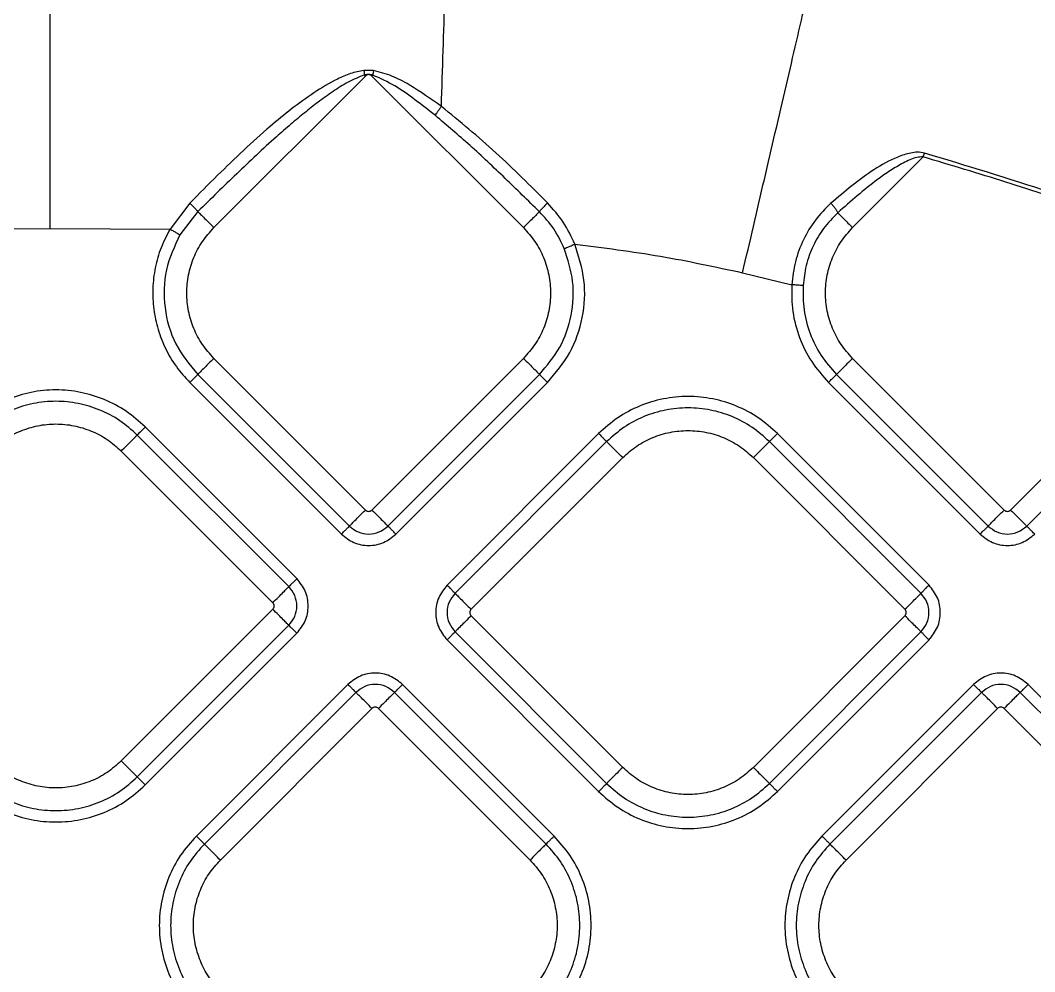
# Model space of a CAD drawing. Extents: x 943 to 1030, y 781 to 934.
# Drawn here: x 986.619 to 991.028, y 854.997 to 859.131 of the extents above; entities that cross this region are included whole.
import ezdxf

# ---------------------------------------------------------------- set-up
doc = ezdxf.new("R2010")
doc.units = 0
doc.header["$MEASUREMENT"] = 0
doc.layers.add('1', color=4, linetype='Continuous')

# ---------------------------------------------------------------- blocks, each defined once
blk = doc.blocks.new('AIRA')
at = {"layer": '1', "color": 3, "linetype": 'Continuous', "lineweight": 25}
for p, q in [((44.9762, 55.7468), (44.9351, 55.7477)), ((44.9415, 55.7232), (44.2827, 55.0644)), ((44.9415, 55.7232), (44.9369, 55.7278)), ((44.9738, 55.7272), (44.9698, 55.7232)), ((44.9698, 55.7232), (45.6286, 55.0644)), ((47.3664, 55.3717), (47.3714, 55.3886)), ((47.3664, 55.3717), (47.0592, 55.0644)), ((44.1785, 55.1714), (44.0926, 55.0584)), ((44.2132, 55.1339), (44.1351, 55.0334)), ((43.0989, 55.0588), (43.5708, 55.0609)), ((43.5708, 55.0609), (44.0926, 55.0584)), ((46.5812, 54.8683), (46.7948, 54.8161)), ((44.9415, 53.8374), (44.2827, 54.4963)), ((45.6286, 54.4963), (44.9698, 53.8374)), ((47.718, 53.8375), (47.0592, 54.4963)), ((48.4051, 54.4963), (47.7463, 53.8375)), ((44.2129, 54.4265), (44.8718, 53.7677)), ((45.0395, 53.7677), (45.6983, 54.4265)), ((46.9895, 54.4266), (47.6483, 53.7677)), ((44.1781, 54.3917), (44.8369, 53.7328)), ((45.0744, 53.7328), (45.7332, 54.3917)), ((46.9546, 54.3917), (47.6134, 53.7329)), ((47.816, 53.7677), (48.3769, 54.3286)), ((44.6434, 53.5393), (43.9846, 54.1982)), ((44.6085, 53.5045), (43.9497, 54.1633)), ((45.9552, 54.1697), (45.2964, 53.5108)), ((47.3914, 53.5108), (46.7325, 54.1697)), ((45.9901, 54.1348), (45.3313, 53.476)), ((47.3565, 53.476), (46.6977, 54.1348)), ((43.88, 54.0936), (44.5388, 53.4347)), ((45.401, 53.4062), (46.0598, 54.0651)), ((46.6279, 54.0651), (47.2868, 53.4062)), ((44.5388, 53.4065), (43.88, 52.7476)), ((46.0598, 52.7191), (45.401, 53.378)), ((47.2868, 53.378), (46.6279, 52.7191)), ((43.9497, 52.6779), (44.6085, 53.3367)), ((43.9846, 52.643), (44.6434, 53.3019)), ((45.2964, 53.2734), (45.9552, 52.6145)), ((45.3313, 53.3082), (45.9901, 52.6494)), ((46.6977, 52.6494), (47.3565, 53.3082)), ((46.7325, 52.6145), (47.3914, 53.2734)), ((44.8654, 53.0798), (44.2066, 52.421)), ((45.7617, 52.421), (45.1029, 53.0798)), ((47.5849, 53.0798), (46.9261, 52.421)), ((48.4812, 52.421), (47.8224, 53.0798)), ((44.9003, 53.045), (44.2415, 52.3862)), ((45.7268, 52.3862), (45.068, 53.045)), ((47.6198, 53.045), (46.9609, 52.3861)), ((48.4463, 52.3861), (47.7875, 53.045)), ((44.3112, 52.3164), (44.97, 52.9753)), ((44.9983, 52.9753), (45.6571, 52.3164)), ((47.0307, 52.3164), (47.6895, 52.9752)), ((47.7178, 52.9752), (48.3766, 52.3164))]:
    blk.add_line(p, q, dxfattribs=at)
for points, knots in [([(43.5708, 55.0609), (43.5708, 55.1296), (43.5708, 55.2692), (43.5708, 55.4791), (43.5708, 55.6892), (43.5708, 55.8956), (43.5708, 56.0942), (43.5708, 56.281), (43.5708, 56.4522), (43.5708, 56.6047), (43.5708, 56.7364), (43.5708, 56.8453), (43.5708, 56.9328), (43.5708, 56.9729), (43.5708, 56.9927)], [0, 0, 0, 0, 0.078802, 0.159969, 0.243131, 0.327855, 0.413654, 0.5, 0.586346, 0.672145, 0.756869, 0.840031, 0.921198, 1, 1, 1, 1]), ([(45.272, 55.5909), (45.2745, 55.6725), (45.2796, 55.8369), (45.2868, 56.0688), (45.2935, 56.2852), (45.2995, 56.4795), (45.3047, 56.6476), (45.309, 56.7854), (45.3124, 56.8944), (45.3138, 56.9422), (45.3146, 56.9657)], [0, 0, 0, 0, 0.125429, 0.252863, 0.381244, 0.509464, 0.636426, 0.761095, 0.882546, 1, 1, 1, 1]), ([(46.5812, 54.8683), (46.5968, 54.9353), (46.6285, 55.0714), (46.6762, 55.276), (46.7239, 55.4808), (46.7707, 55.682), (46.8158, 55.8756), (46.8582, 56.0576), (46.8971, 56.2244), (46.9317, 56.373), (46.9616, 56.5012), (46.9862, 56.6072), (47.006, 56.6922), (47.0151, 56.7312), (47.0196, 56.7504)], [0, 0, 0, 0, 0.078793, 0.159955, 0.243117, 0.327844, 0.413648, 0.5, 0.586352, 0.672156, 0.756883, 0.840045, 0.921207, 1, 1, 1, 1]), ([(44.9351, 55.7477), (44.9152, 55.7437), (44.8753, 55.7358), (44.8021, 55.7022), (44.7165, 55.6515), (44.6199, 55.5811), (44.5185, 55.4973), (44.4114, 55.4008), (44.2955, 55.2892), (44.2185, 55.2117), (44.1785, 55.1714)], [0, 0, 0, 0, 0.06276, 0.125596, 0.250173, 0.375041, 0.500086, 0.662173, 0.824374, 1, 1, 1, 1]), ([(45.272, 55.5909), (45.2263, 55.6233), (45.1577, 55.672), (45.0585, 55.7258), (45.0036, 55.7398), (44.9762, 55.7468)], [0, 0, 0, 0, 0.501061, 0.751438, 1, 1, 1, 1]), ([(44.9369, 55.7278), (44.9128, 55.718), (44.8652, 55.6985), (44.7995, 55.6554), (44.737, 55.6108), (44.676, 55.563), (44.6158, 55.5129), (44.5163, 55.4258), (44.3814, 55.2994), (44.2693, 55.1891), (44.2132, 55.1339)], [0, 0, 0, 0, 0.0825557, 0.163459, 0.2501847, 0.3278902, 0.4112465, 0.5002947, 0.7500652, 1, 1, 1, 1]), ([(44.9738, 55.7272), (44.9677, 55.7284), (44.9554, 55.7309), (44.9431, 55.7288), (44.9369, 55.7278)], [0, 0, 0, 0, 0.500432, 1, 1, 1, 1]), ([(44.9698, 55.7232), (44.9677, 55.7249), (44.9636, 55.7282), (44.9556, 55.7296), (44.9477, 55.7282), (44.9436, 55.7249), (44.9415, 55.7232)], [0, 0, 0, 0, 0.25001, 0.5, 0.74999, 1, 1, 1, 1]), ([(45.2457, 55.5511), (45.2162, 55.5743), (45.159, 55.6195), (45.0707, 55.6828), (45.0061, 55.7124), (44.9738, 55.7272)], [0, 0, 0, 0, 0.346962, 0.673821, 1, 1, 1, 1]), ([(45.2457, 55.5511), (45.2472, 55.5539), (45.2502, 55.5597), (45.2567, 55.57), (45.2642, 55.5807), (45.2694, 55.5876), (45.272, 55.5909)], [0, 0, 0, 0, 0.2457086, 0.5, 0.7542914, 1, 1, 1, 1]), ([(45.7327, 55.1722), (45.6589, 55.2462), (45.5115, 55.3941), (45.3518, 55.5253), (45.272, 55.5909)], [0, 0, 0, 0, 0.500233, 1, 1, 1, 1]), ([(45.6977, 55.1335), (45.6483, 55.1819), (45.5489, 55.2792), (45.3998, 55.4203), (45.2962, 55.5082), (45.2457, 55.5511)], [0, 0, 0, 0, 0.336425, 0.67629, 1, 1, 1, 1]), ([(47.3714, 55.3886), (47.3615, 55.3903), (47.3416, 55.3938), (47.3019, 55.3874), (47.2364, 55.366), (47.1162, 55.2983), (47.0255, 55.2217), (46.9649, 55.1705)], [0, 0, 0, 0, 0.062091, 0.124716, 0.249823, 0.49878, 1, 1, 1, 1]), ([(48.4546, 55.0296), (48.2765, 55.0937), (47.9185, 55.2226), (47.5543, 55.3331), (47.3714, 55.3886)], [0, 0, 0, 0, 0.4974783, 1, 1, 1, 1]), ([(47.3664, 55.3717), (47.3569, 55.3712), (47.3258, 55.3697), (47.2785, 55.3451), (47.2221, 55.3125), (47.1248, 55.2436), (47.051, 55.1786), (46.9947, 55.1289)], [0, 0, 0, 0, 0.062473, 0.204882, 0.346018, 0.500159, 1, 1, 1, 1]), ([(48.4485, 55.0131), (48.3276, 55.0566), (48.0879, 55.143), (47.7273, 55.2634), (47.4864, 55.3357), (47.3664, 55.3717)], [0, 0, 0, 0, 0.338178, 0.6704576, 1, 1, 1, 1]), ([(44.1785, 55.1714), (44.1825, 55.1673), (44.1909, 55.1588), (44.2019, 55.1471), (44.2102, 55.1379), (44.2122, 55.1352), (44.2132, 55.1339)], [0, 0, 0, 0, 0.241933, 0.5, 0.758067, 1, 1, 1, 1]), ([(45.7327, 55.1722), (45.7286, 55.1681), (45.7203, 55.1595), (45.7093, 55.1476), (45.7009, 55.138), (45.6988, 55.135), (45.6977, 55.1335)], [0, 0, 0, 0, 0.241934, 0.5, 0.758066, 1, 1, 1, 1]), ([(45.8515, 54.9926), (45.8362, 55.0255), (45.8055, 55.0914), (45.757, 55.1453), (45.7327, 55.1722)], [0, 0, 0, 0, 0.499991, 1, 1, 1, 1]), ([(46.9649, 55.1705), (46.9414, 55.147), (46.8941, 55.0999), (46.8432, 55.0125), (46.8072, 54.9172), (46.7989, 54.8499), (46.7948, 54.8161)], [0, 0, 0, 0, 0.248684, 0.498888, 0.748546, 1, 1, 1, 1]), ([(46.9649, 55.1705), (46.9683, 55.1666), (46.9751, 55.1587), (46.9842, 55.1468), (46.9913, 55.1361), (46.9936, 55.1313), (46.9947, 55.1289)], [0, 0, 0, 0, 0.2437852, 0.5, 0.7562148, 1, 1, 1, 1]), ([(45.8061, 54.9735), (45.792, 55.0029), (45.7638, 55.0616), (45.7198, 55.1096), (45.6977, 55.1335)], [0, 0, 0, 0, 0.499976, 1, 1, 1, 1]), ([(46.9947, 55.1289), (46.9732, 55.1071), (46.9312, 55.0645), (46.8858, 54.9857), (46.8544, 54.9017), (46.8474, 54.842), (46.844, 54.8129)], [0, 0, 0, 0, 0.256627, 0.499718, 0.756268, 1, 1, 1, 1]), ([(45.8515, 54.9926), (45.9759, 54.9769), (46.2209, 54.9461), (46.4623, 54.894), (46.5812, 54.8683)], [0, 0, 0, 0, 0.507599, 1, 1, 1, 1]), ([(44.9415, 53.8374), (44.9436, 53.8358), (44.9477, 53.8325), (44.9556, 53.8311), (44.9636, 53.8325), (44.9677, 53.8358), (44.9698, 53.8374)], [0, 0, 0, 0, 0.25001, 0.5, 0.74999, 1, 1, 1, 1]), ([(47.718, 53.8375), (47.7201, 53.8358), (47.7242, 53.8325), (47.7321, 53.8311), (47.7401, 53.8325), (47.7442, 53.8358), (47.7463, 53.8375)], [0, 0, 0, 0, 0.25001, 0.5, 0.74999, 1, 1, 1, 1]), ([(44.8718, 53.7677), (44.884, 53.758), (44.9086, 53.7386), (44.9556, 53.7301), (45.0028, 53.7386), (45.0272, 53.758), (45.0395, 53.7677)], [0, 0, 0, 0, 0.249635, 0.500178, 0.750078, 1, 1, 1, 1]), ([(47.6483, 53.7677), (47.6605, 53.7581), (47.6851, 53.7387), (47.7321, 53.7302), (47.7793, 53.7386), (47.8038, 53.758), (47.816, 53.7677)], [0, 0, 0, 0, 0.2496354, 0.5001783, 0.7500779, 1, 1, 1, 1]), ([(44.8369, 53.7328), (44.8543, 53.7191), (44.889, 53.6916), (44.9557, 53.6797), (45.0224, 53.6917), (45.057, 53.7191), (45.0744, 53.7328)], [0, 0, 0, 0, 0.2502254, 0.5004363, 0.7502109, 1, 1, 1, 1]), ([(47.6134, 53.7329), (47.6308, 53.7191), (47.6656, 53.6917), (47.7322, 53.6797), (47.7989, 53.6917), (47.8335, 53.7192), (47.8509, 53.7329)], [0, 0, 0, 0, 0.2502254, 0.5004363, 0.7502109, 1, 1, 1, 1]), ([(44.6434, 53.3019), (44.6571, 53.3193), (44.6846, 53.354), (44.6966, 53.4207), (44.6846, 53.4873), (44.6571, 53.522), (44.6434, 53.5393)], [0, 0, 0, 0, 0.250225, 0.500436, 0.750211, 1, 1, 1, 1]), ([(44.6085, 53.3367), (44.6182, 53.349), (44.6376, 53.3735), (44.6461, 53.4206), (44.6376, 53.4677), (44.6182, 53.4922), (44.6085, 53.5045)], [0, 0, 0, 0, 0.249635, 0.500178, 0.750078, 1, 1, 1, 1]), ([(45.2964, 53.5108), (45.2827, 53.4934), (45.2552, 53.4587), (45.2432, 53.392), (45.2552, 53.3254), (45.2827, 53.2907), (45.2964, 53.2734)], [0, 0, 0, 0, 0.250225, 0.500436, 0.750211, 1, 1, 1, 1]), ([(47.3914, 53.2734), (47.4051, 53.2907), (47.4326, 53.3255), (47.4445, 53.3922), (47.4325, 53.4588), (47.4051, 53.4935), (47.3914, 53.5108)], [0, 0, 0, 0, 0.250225, 0.500436, 0.750211, 1, 1, 1, 1]), ([(45.3313, 53.476), (45.3216, 53.4637), (45.3022, 53.4392), (45.2937, 53.3921), (45.3021, 53.345), (45.3215, 53.3205), (45.3313, 53.3082)], [0, 0, 0, 0, 0.249635, 0.500178, 0.750078, 1, 1, 1, 1]), ([(47.3565, 53.3082), (47.3662, 53.3205), (47.3856, 53.345), (47.3941, 53.3921), (47.3856, 53.4392), (47.3662, 53.4637), (47.3565, 53.476)], [0, 0, 0, 0, 0.249635, 0.500178, 0.750078, 1, 1, 1, 1]), ([(44.5388, 53.4065), (44.5405, 53.4085), (44.5437, 53.4127), (44.5451, 53.4206), (44.5437, 53.4285), (44.5405, 53.4327), (44.5388, 53.4347)], [0, 0, 0, 0, 0.25001, 0.5, 0.74999, 1, 1, 1, 1]), ([(45.401, 53.4062), (45.3993, 53.4042), (45.3961, 53.4), (45.3947, 53.3921), (45.3961, 53.3841), (45.3993, 53.38), (45.401, 53.378)], [0, 0, 0, 0, 0.25001, 0.5, 0.74999, 1, 1, 1, 1]), ([(47.2868, 53.378), (47.2884, 53.38), (47.2917, 53.3841), (47.2931, 53.3921), (47.2917, 53.4), (47.2884, 53.4042), (47.2868, 53.4062)], [0, 0, 0, 0, 0.25001, 0.5, 0.74999, 1, 1, 1, 1]), ([(45.1029, 53.0798), (45.0855, 53.0936), (45.0507, 53.1211), (44.9841, 53.133), (44.9174, 53.121), (44.8828, 53.0936), (44.8654, 53.0798)], [0, 0, 0, 0, 0.250225, 0.500436, 0.750211, 1, 1, 1, 1]), ([(47.8224, 53.0798), (47.805, 53.0936), (47.7702, 53.121), (47.7036, 53.133), (47.6369, 53.121), (47.6023, 53.0935), (47.5849, 53.0798)], [0, 0, 0, 0, 0.250225, 0.500436, 0.750211, 1, 1, 1, 1]), ([(45.068, 53.045), (45.0558, 53.0547), (45.0312, 53.0741), (44.9841, 53.0825), (44.937, 53.0741), (44.9125, 53.0547), (44.9003, 53.045)], [0, 0, 0, 0, 0.249635, 0.500178, 0.750078, 1, 1, 1, 1]), ([(47.7875, 53.045), (47.7753, 53.0546), (47.7507, 53.074), (47.7036, 53.0825), (47.6565, 53.0741), (47.632, 53.0547), (47.6198, 53.045)], [0, 0, 0, 0, 0.249635, 0.500178, 0.750078, 1, 1, 1, 1]), ([(44.9983, 52.9753), (44.9962, 52.9769), (44.9921, 52.9802), (44.9841, 52.9816), (44.9762, 52.9802), (44.9721, 52.9769), (44.97, 52.9753)], [0, 0, 0, 0, 0.25001, 0.5, 0.74999, 1, 1, 1, 1]), ([(47.7178, 52.9752), (47.7157, 52.9769), (47.7116, 52.9802), (47.7036, 52.9816), (47.6957, 52.9802), (47.6916, 52.9769), (47.6895, 52.9752)], [0, 0, 0, 0, 0.25001, 0.5, 0.74999, 1, 1, 1, 1])]:
    blk.add_open_spline(points, degree=3, knots=knots, dxfattribs=at)
for points in [[(44.9351, 55.7477), (44.9354, 55.7444), (44.9361, 55.738), (44.9366, 55.7312), (44.9369, 55.7278)], [(44.9762, 55.7468), (44.9758, 55.7436), (44.975, 55.7373), (44.9742, 55.7306), (44.9738, 55.7272)], [(44.2132, 55.1339), (44.2155, 55.1315), (44.2202, 55.1268), (44.2368, 55.1103), (44.2582, 55.0889), (44.2745, 55.0725), (44.2827, 55.0644)], [(45.6977, 55.1335), (45.6953, 55.131), (45.6903, 55.1261), (45.6738, 55.1096), (45.6526, 55.0884), (45.6366, 55.0724), (45.6286, 55.0644)], [(46.9947, 55.1289), (46.998, 55.1256), (47.0046, 55.119), (47.0203, 55.1033), (47.0389, 55.0847), (47.0524, 55.0712), (47.0592, 55.0644)], [(44.0926, 55.0584), (44.0786, 55.0316), (44.0506, 54.9782), (44.0259, 54.8907), (44.0149, 54.8007), (44.0191, 54.7101), (44.0379, 54.6214), (44.0713, 54.5371), (44.1172, 54.4586), (44.1578, 54.414), (44.1781, 54.3917)], [(44.1351, 55.0334), (44.1119, 54.9834), (44.0654, 54.8834), (44.0625, 54.7157), (44.1076, 54.5541), (44.1778, 54.4691), (44.2129, 54.4265)], [(44.0926, 55.0584), (44.0976, 55.0554), (44.1077, 55.0495), (44.121, 55.0417), (44.1311, 55.0358), (44.1338, 55.0342), (44.1351, 55.0334)], [(44.2827, 54.4963), (44.2651, 54.5159), (44.2301, 54.5552), (44.1933, 54.6257), (44.1701, 54.7014), (44.1624, 54.7803), (44.1701, 54.8592), (44.1933, 54.9349), (44.2301, 55.0055), (44.2651, 55.0447), (44.2827, 55.0644)], [(45.6286, 55.0644), (45.6461, 55.0447), (45.6812, 55.0055), (45.718, 54.9349), (45.7411, 54.8592), (45.7488, 54.7803), (45.7411, 54.7014), (45.718, 54.6257), (45.6812, 54.5552), (45.6461, 54.5159), (45.6286, 54.4963)], [(47.0592, 54.4963), (47.0416, 54.5159), (47.0066, 54.5552), (46.9698, 54.6258), (46.9467, 54.7015), (46.9389, 54.7804), (46.9467, 54.8593), (46.9698, 54.935), (47.0066, 55.0055), (47.0416, 55.0448), (47.0592, 55.0644)], [(45.7332, 54.3917), (45.7682, 54.4333), (45.8383, 54.5164), (45.8908, 54.6727), (45.9015, 54.8373), (45.8682, 54.9408), (45.8515, 54.9926)], [(45.8061, 54.9735), (45.8075, 54.9741), (45.8104, 54.9753), (45.8212, 54.9799), (45.8354, 54.9858), (45.8461, 54.9903), (45.8515, 54.9926)], [(45.6983, 54.4265), (45.7302, 54.4644), (45.794, 54.5401), (45.8418, 54.6824), (45.8515, 54.8322), (45.8212, 54.9264), (45.8061, 54.9735)], [(46.7948, 54.8161), (46.7946, 54.777), (46.7943, 54.699), (46.8255, 54.5854), (46.877, 54.4794), (46.9287, 54.421), (46.9546, 54.3917)], [(46.844, 54.8129), (46.8424, 54.813), (46.8393, 54.8132), (46.8276, 54.814), (46.8123, 54.815), (46.8006, 54.8157), (46.7948, 54.8161)], [(46.844, 54.8129), (46.8438, 54.7774), (46.8435, 54.7063), (46.8719, 54.6029), (46.9188, 54.5064), (46.9659, 54.4532), (46.9895, 54.4266)], [(44.2827, 54.4963), (44.2744, 54.488), (44.2578, 54.4714), (44.2362, 54.4498), (44.2196, 54.4332), (44.2152, 54.4288), (44.2129, 54.4265)], [(45.6286, 54.4963), (45.6369, 54.488), (45.6534, 54.4714), (45.6751, 54.4498), (45.6917, 54.4332), (45.6961, 54.4288), (45.6983, 54.4265)], [(47.0592, 54.4963), (47.0509, 54.488), (47.0343, 54.4715), (47.0127, 54.4498), (46.9961, 54.4332), (46.9917, 54.4288), (46.9895, 54.4266)], [(44.1781, 54.3917), (44.1822, 54.3958), (44.1905, 54.4041), (44.2013, 54.4149), (44.2096, 54.4232), (44.2118, 54.4254), (44.2129, 54.4265)], [(45.7332, 54.3917), (45.7291, 54.3958), (45.7208, 54.4041), (45.71, 54.4149), (45.7017, 54.4232), (45.6994, 54.4254), (45.6983, 54.4265)], [(46.9546, 54.3917), (46.9587, 54.3959), (46.967, 54.4041), (46.9778, 54.415), (46.9861, 54.4233), (46.9883, 54.4255), (46.9895, 54.4266)], [(43.9846, 54.1982), (43.9577, 54.2222), (43.9039, 54.2701), (43.8074, 54.3204), (43.7039, 54.3521), (43.5959, 54.3627), (43.4879, 54.3521), (43.3844, 54.3204), (43.2879, 54.2701), (43.2341, 54.2222), (43.2073, 54.1982)], [(46.7325, 54.1697), (46.7056, 54.1936), (46.6519, 54.2416), (46.5554, 54.2919), (46.4518, 54.3236), (46.3439, 54.3342), (46.2359, 54.3236), (46.1324, 54.2919), (46.0359, 54.2416), (45.9821, 54.1936), (45.9552, 54.1697)], [(43.9497, 54.1633), (43.9252, 54.1851), (43.8763, 54.2288), (43.7884, 54.2746), (43.6942, 54.3034), (43.5959, 54.313), (43.4976, 54.3034), (43.4034, 54.2746), (43.3155, 54.2288), (43.2666, 54.1851), (43.2421, 54.1633)], [(46.6977, 54.1348), (46.6732, 54.1566), (46.6242, 54.2003), (46.5364, 54.2461), (46.4422, 54.2749), (46.3439, 54.2845), (46.2456, 54.2749), (46.1513, 54.2461), (46.0635, 54.2003), (46.0146, 54.1566), (45.9901, 54.1348)], [(43.3118, 54.0936), (43.3315, 54.1111), (43.3708, 54.1462), (43.4413, 54.1829), (43.517, 54.2061), (43.5959, 54.2138), (43.6748, 54.2061), (43.7505, 54.1829), (43.821, 54.1462), (43.8603, 54.1111), (43.88, 54.0936)], [(43.9846, 54.1982), (43.9804, 54.194), (43.9721, 54.1857), (43.9613, 54.1749), (43.953, 54.1666), (43.9508, 54.1644), (43.9497, 54.1633)], [(43.88, 54.0936), (43.8883, 54.1019), (43.9048, 54.1184), (43.9265, 54.1401), (43.9431, 54.1567), (43.9475, 54.1611), (43.9497, 54.1633)], [(45.9552, 54.1697), (45.9594, 54.1655), (45.9676, 54.1572), (45.9785, 54.1464), (45.9868, 54.1381), (45.989, 54.1359), (45.9901, 54.1348)], [(46.0598, 54.0651), (46.0795, 54.0826), (46.1188, 54.1177), (46.1893, 54.1544), (46.265, 54.1776), (46.3439, 54.1853), (46.4228, 54.1776), (46.4985, 54.1544), (46.569, 54.1177), (46.6083, 54.0826), (46.6279, 54.0651)], [(46.7325, 54.1697), (46.7284, 54.1655), (46.7201, 54.1572), (46.7093, 54.1464), (46.701, 54.1381), (46.6988, 54.1359), (46.6977, 54.1348)], [(46.0598, 54.0651), (46.0515, 54.0733), (46.035, 54.0899), (46.0133, 54.1116), (45.9967, 54.1282), (45.9923, 54.1326), (45.9901, 54.1348)], [(46.6279, 54.0651), (46.6362, 54.0733), (46.6528, 54.0899), (46.6744, 54.1116), (46.691, 54.1282), (46.6955, 54.1326), (46.6977, 54.1348)], [(44.8718, 53.7677), (44.874, 53.7699), (44.8784, 53.7743), (44.895, 53.7909), (44.9167, 53.8126), (44.9332, 53.8292), (44.9415, 53.8374)], [(44.9698, 53.8374), (44.9781, 53.8292), (44.9946, 53.8126), (45.0163, 53.7909), (45.0329, 53.7743), (45.0373, 53.7699), (45.0395, 53.7677)], [(47.6483, 53.7677), (47.6505, 53.77), (47.6549, 53.7744), (47.6715, 53.791), (47.6932, 53.8126), (47.7097, 53.8292), (47.718, 53.8375)], [(47.7463, 53.8375), (47.7546, 53.8292), (47.7711, 53.8126), (47.7928, 53.791), (47.8094, 53.7744), (47.8138, 53.77), (47.816, 53.7677)], [(44.8369, 53.7328), (44.8411, 53.737), (44.8493, 53.7453), (44.8602, 53.7561), (44.8685, 53.7644), (44.8707, 53.7666), (44.8718, 53.7677)], [(45.0744, 53.7328), (45.0702, 53.737), (45.0619, 53.7453), (45.0511, 53.7561), (45.0428, 53.7644), (45.0406, 53.7666), (45.0395, 53.7677)], [(47.6134, 53.7329), (47.6176, 53.737), (47.6258, 53.7453), (47.6367, 53.7561), (47.645, 53.7644), (47.6472, 53.7666), (47.6483, 53.7677)], [(47.8509, 53.7329), (47.8467, 53.737), (47.8385, 53.7453), (47.8276, 53.7561), (47.8193, 53.7644), (47.8171, 53.7666), (47.816, 53.7677)], [(44.6434, 53.5393), (44.6393, 53.5352), (44.631, 53.5269), (44.6201, 53.5161), (44.6119, 53.5078), (44.6096, 53.5056), (44.6085, 53.5045)], [(44.5388, 53.4347), (44.5471, 53.443), (44.5636, 53.4596), (44.5853, 53.4812), (44.6019, 53.4978), (44.6063, 53.5023), (44.6085, 53.5045)], [(45.2964, 53.5108), (45.3005, 53.5067), (45.3088, 53.4984), (45.3196, 53.4876), (45.3279, 53.4793), (45.3301, 53.4771), (45.3313, 53.476)], [(47.3565, 53.476), (47.3576, 53.4771), (47.3598, 53.4793), (47.3681, 53.4876), (47.3789, 53.4984), (47.3872, 53.5067), (47.3914, 53.5108)], [(45.3313, 53.476), (45.3335, 53.4737), (45.3379, 53.4693), (45.3545, 53.4527), (45.3761, 53.4311), (45.3927, 53.4145), (45.401, 53.4062)], [(47.2868, 53.4062), (47.2951, 53.4145), (47.3116, 53.4311), (47.3333, 53.4527), (47.3499, 53.4693), (47.3543, 53.4737), (47.3565, 53.476)], [(44.6085, 53.3367), (44.6063, 53.339), (44.6019, 53.3434), (44.5853, 53.36), (44.5636, 53.3816), (44.5471, 53.3982), (44.5388, 53.4065)], [(45.401, 53.378), (45.3927, 53.3697), (45.3761, 53.3531), (45.3545, 53.3315), (45.3379, 53.3149), (45.3335, 53.3104), (45.3313, 53.3082)], [(47.3565, 53.3082), (47.3543, 53.3104), (47.3499, 53.3149), (47.3333, 53.3315), (47.3116, 53.3531), (47.2951, 53.3697), (47.2868, 53.378)], [(44.6434, 53.3019), (44.6393, 53.306), (44.631, 53.3143), (44.6201, 53.3251), (44.6119, 53.3334), (44.6096, 53.3356), (44.6085, 53.3367)], [(45.2964, 53.2734), (45.3005, 53.2775), (45.3088, 53.2858), (45.3196, 53.2966), (45.3279, 53.3049), (45.3301, 53.3071), (45.3313, 53.3082)], [(47.3914, 53.2734), (47.3872, 53.2775), (47.3789, 53.2858), (47.3681, 53.2966), (47.3598, 53.3049), (47.3576, 53.3071), (47.3565, 53.3082)], [(44.8654, 53.0798), (44.8696, 53.0757), (44.8778, 53.0674), (44.8887, 53.0566), (44.897, 53.0483), (44.8992, 53.0461), (44.9003, 53.045)], [(45.1029, 53.0798), (45.0987, 53.0757), (45.0905, 53.0674), (45.0796, 53.0566), (45.0713, 53.0483), (45.0691, 53.0461), (45.068, 53.045)], [(47.5849, 53.0798), (47.5891, 53.0757), (47.5973, 53.0674), (47.6082, 53.0566), (47.6165, 53.0483), (47.6187, 53.0461), (47.6198, 53.045)], [(47.8224, 53.0798), (47.8182, 53.0757), (47.8099, 53.0674), (47.7991, 53.0566), (47.7908, 53.0483), (47.7886, 53.0461), (47.7875, 53.045)], [(44.97, 52.9753), (44.9617, 52.9835), (44.9452, 53.0001), (44.9235, 53.0218), (44.9069, 53.0383), (44.9025, 53.0428), (44.9003, 53.045)], [(45.068, 53.045), (45.0658, 53.0428), (45.0614, 53.0383), (45.0448, 53.0218), (45.0231, 53.0001), (45.0066, 52.9835), (44.9983, 52.9753)], [(47.6895, 52.9752), (47.6812, 52.9835), (47.6647, 53.0001), (47.643, 53.0217), (47.6264, 53.0383), (47.622, 53.0427), (47.6198, 53.045)], [(47.7875, 53.045), (47.7853, 53.0427), (47.7809, 53.0383), (47.7643, 53.0217), (47.7426, 53.0001), (47.7261, 52.9835), (47.7178, 52.9752)], [(43.88, 52.7476), (43.8603, 52.7301), (43.821, 52.695), (43.7505, 52.6583), (43.6748, 52.6351), (43.5959, 52.6274), (43.517, 52.6351), (43.4413, 52.6583), (43.3708, 52.695), (43.3315, 52.7301), (43.3118, 52.7476)], [(43.9497, 52.6779), (43.9475, 52.6801), (43.9431, 52.6845), (43.9265, 52.7011), (43.9048, 52.7228), (43.8883, 52.7394), (43.88, 52.7476)], [(46.0598, 52.7191), (46.0515, 52.7108), (46.035, 52.6943), (46.0133, 52.6726), (45.9967, 52.656), (45.9923, 52.6516), (45.9901, 52.6494)], [(46.6279, 52.7191), (46.6083, 52.7016), (46.569, 52.6665), (46.4985, 52.6298), (46.4228, 52.6066), (46.3439, 52.5989), (46.265, 52.6066), (46.1893, 52.6298), (46.1188, 52.6665), (46.0795, 52.7016), (46.0598, 52.7191)], [(46.6279, 52.7191), (46.6362, 52.7108), (46.6528, 52.6943), (46.6744, 52.6726), (46.691, 52.656), (46.6955, 52.6516), (46.6977, 52.6494)], [(43.2421, 52.6779), (43.2666, 52.6561), (43.3155, 52.6124), (43.4034, 52.5666), (43.4976, 52.5378), (43.5959, 52.5282), (43.6942, 52.5378), (43.7884, 52.5666), (43.8763, 52.6124), (43.9252, 52.6561), (43.9497, 52.6779)], [(43.9497, 52.6779), (43.9508, 52.6768), (43.953, 52.6746), (43.9613, 52.6663), (43.9721, 52.6555), (43.9804, 52.6472), (43.9846, 52.643)], [(43.2073, 52.643), (43.2341, 52.6191), (43.2879, 52.5711), (43.3844, 52.5208), (43.4879, 52.4891), (43.5959, 52.4785), (43.7039, 52.4891), (43.8074, 52.5208), (43.9039, 52.5711), (43.9577, 52.6191), (43.9846, 52.643)], [(45.9552, 52.6145), (45.9594, 52.6187), (45.9676, 52.627), (45.9785, 52.6378), (45.9868, 52.6461), (45.989, 52.6483), (45.9901, 52.6494)], [(45.9552, 52.6145), (45.9821, 52.5905), (46.0359, 52.5426), (46.1324, 52.4923), (46.2359, 52.4606), (46.3439, 52.45), (46.4518, 52.4606), (46.5554, 52.4923), (46.6519, 52.5426), (46.7056, 52.5905), (46.7325, 52.6145)], [(45.9901, 52.6494), (46.0146, 52.6276), (46.0635, 52.5839), (46.1513, 52.5381), (46.2456, 52.5093), (46.3439, 52.4997), (46.4422, 52.5093), (46.5364, 52.5381), (46.6242, 52.5839), (46.6732, 52.6276), (46.6977, 52.6494)], [(46.7325, 52.6145), (46.7284, 52.6187), (46.7201, 52.627), (46.7093, 52.6378), (46.701, 52.6461), (46.6988, 52.6483), (46.6977, 52.6494)], [(44.2066, 52.421), (44.1826, 52.3941), (44.1346, 52.3404), (44.0844, 52.2439), (44.0526, 52.1403), (44.0421, 52.0324), (44.0526, 51.9244), (44.0844, 51.8209), (44.1346, 51.7244), (44.1826, 51.6706), (44.2066, 51.6437)], [(44.2415, 52.3862), (44.2196, 52.3617), (44.1759, 52.3127), (44.1302, 52.2249), (44.1013, 52.1306), (44.0917, 52.0324), (44.1013, 51.9341), (44.1302, 51.8398), (44.1759, 51.752), (44.2196, 51.703), (44.2415, 51.6786)], [(44.2066, 52.421), (44.2107, 52.4169), (44.219, 52.4086), (44.2298, 52.3978), (44.2381, 52.3895), (44.2403, 52.3873), (44.2415, 52.3862)], [(44.3112, 52.3164), (44.3029, 52.3247), (44.2863, 52.3413), (44.2647, 52.3629), (44.2481, 52.3795), (44.2437, 52.3839), (44.2415, 52.3862)], [(45.7268, 52.3862), (45.7246, 52.3839), (45.7202, 52.3795), (45.7036, 52.3629), (45.682, 52.3413), (45.6654, 52.3247), (45.6571, 52.3164)], [(45.7268, 52.3862), (45.728, 52.3873), (45.7302, 52.3895), (45.7385, 52.3978), (45.7493, 52.4086), (45.7576, 52.4169), (45.7617, 52.421)], [(45.7268, 51.6786), (45.7487, 51.703), (45.7924, 51.752), (45.8381, 51.8398), (45.867, 51.9341), (45.8766, 52.0324), (45.867, 52.1306), (45.8381, 52.2249), (45.7924, 52.3127), (45.7487, 52.3617), (45.7268, 52.3862)], [(45.7617, 51.6437), (45.7857, 51.6706), (45.8337, 51.7244), (45.8839, 51.8209), (45.9157, 51.9244), (45.9262, 52.0324), (45.9157, 52.1403), (45.8839, 52.2439), (45.8337, 52.3404), (45.7857, 52.3941), (45.7617, 52.421)], [(46.9261, 52.421), (46.9021, 52.3941), (46.8541, 52.3403), (46.8038, 52.2438), (46.7721, 52.1403), (46.7616, 52.0323), (46.7721, 51.9244), (46.8038, 51.8208), (46.8541, 51.7243), (46.9021, 51.6706), (46.9261, 51.6437)], [(46.9609, 52.3861), (46.9391, 52.3616), (46.8954, 52.3127), (46.8497, 52.2249), (46.8208, 52.1306), (46.8112, 52.0323), (46.8208, 51.9341), (46.8497, 51.8398), (46.8954, 51.752), (46.9391, 51.703), (46.9609, 51.6785)], [(46.9261, 52.421), (46.9302, 52.4168), (46.9385, 52.4086), (46.9493, 52.3977), (46.9576, 52.3894), (46.9598, 52.3872), (46.9609, 52.3861)], [(47.0307, 52.3164), (47.0224, 52.3247), (47.0058, 52.3412), (46.9842, 52.3629), (46.9676, 52.3795), (46.9632, 52.3839), (46.9609, 52.3861)], [(44.3112, 51.7483), (44.2936, 51.7679), (44.2586, 51.8072), (44.2218, 51.8778), (44.1987, 51.9535), (44.1909, 52.0324), (44.1987, 52.1113), (44.2218, 52.187), (44.2586, 52.2575), (44.2936, 52.2968), (44.3112, 52.3164)], [(45.6571, 52.3164), (45.6747, 52.2968), (45.7097, 52.2575), (45.7465, 52.187), (45.7696, 52.1113), (45.7774, 52.0324), (45.7696, 51.9535), (45.7465, 51.8778), (45.7097, 51.8072), (45.6747, 51.7679), (45.6571, 51.7483)], [(47.0307, 51.7483), (47.0131, 51.7679), (46.9781, 51.8072), (46.9413, 51.8777), (46.9181, 51.9534), (46.9104, 52.0323), (46.9181, 52.1112), (46.9413, 52.1869), (46.9781, 52.2575), (47.0131, 52.2967), (47.0307, 52.3164)]]:
    blk.add_open_spline(points, degree=3, dxfattribs=at)

msp = doc.modelspace()

# ---------------------------------------------------------------- block references
at = {"layer": '1'}
msp.add_blockref('AIRA', (943.1775, 803.1658), dxfattribs=at)

doc.saveas('drawing.dxf')
